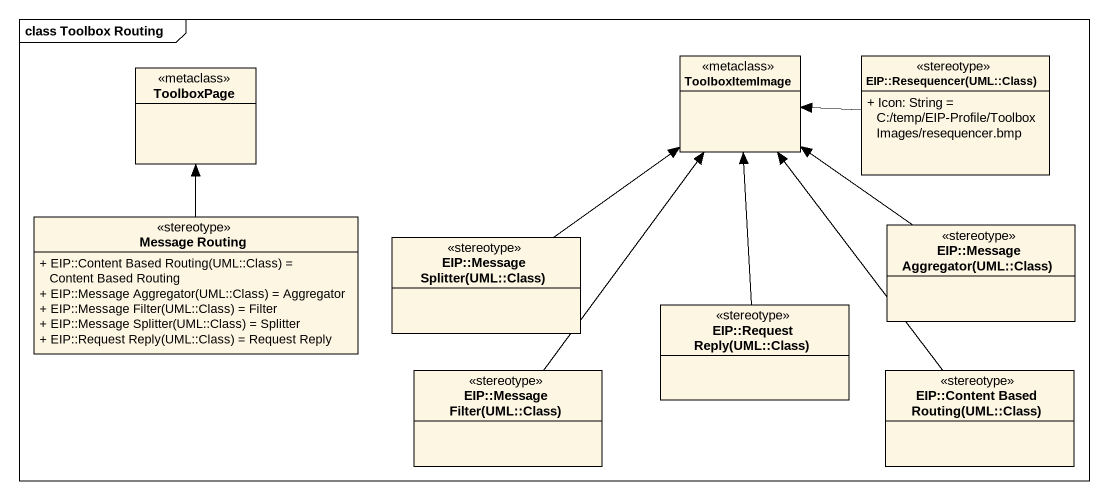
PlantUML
@startuml
mainframe class Toolbox Routing
hide circle
hide empty members
skinparam classAttributeIconSize 0
class ToolboxPage <<metaclass>>
class ToolboxItemImage <<metaclass>>
class "EIP::Resequencer(UML::Class)" as EIP_Resequencer_UML_Class <<stereotype>> {
  + Icon: String = C:/temp/EIP-Profile/Toolbox Images/resequencer.bmp
}
class "Message Routing" as Message_Routing <<stereotype>> {
  {field} + EIP::Content Based Routing(UML::Class) = Content Based Routing
  {field} + EIP::Message Aggregator(UML::Class) = Aggregator
  {field} + EIP::Message Filter(UML::Class) = Filter
  {field} + EIP::Message Splitter(UML::Class) = Splitter
  {field} + EIP::Request Reply(UML::Class) = Request Reply
}
class "EIP::Message Splitter(UML::Class)" as EIP_Message_Splitter_UML <<stereotype>>
class "EIP::Message Aggregator(UML::Class)" as EIP_Message_Aggregator_UML <<stereotype>>
class "EIP::Request Reply(UML::Class)" as EIP_Request_Reply_UML_Class <<stereotype>>
class "EIP::Message Filter(UML::Class)" as EIP_Message_Filter_UML_Class <<stereotype>>
class "EIP::Content Based Routing(UML::Class)" as EIP_Content_Based_Routing <<stereotype>>
EIP_Resequencer_UML_Class -left-> ToolboxItemImage
Message_Routing -up-> ToolboxPage
EIP_Message_Splitter_UML -up-> ToolboxItemImage
EIP_Message_Aggregator_UML -up-> ToolboxItemImage
EIP_Request_Reply_UML_Class -up-> ToolboxItemImage
EIP_Message_Filter_UML_Class -up-> ToolboxItemImage
EIP_Content_Based_Routing -up-> ToolboxItemImage
@enduml
